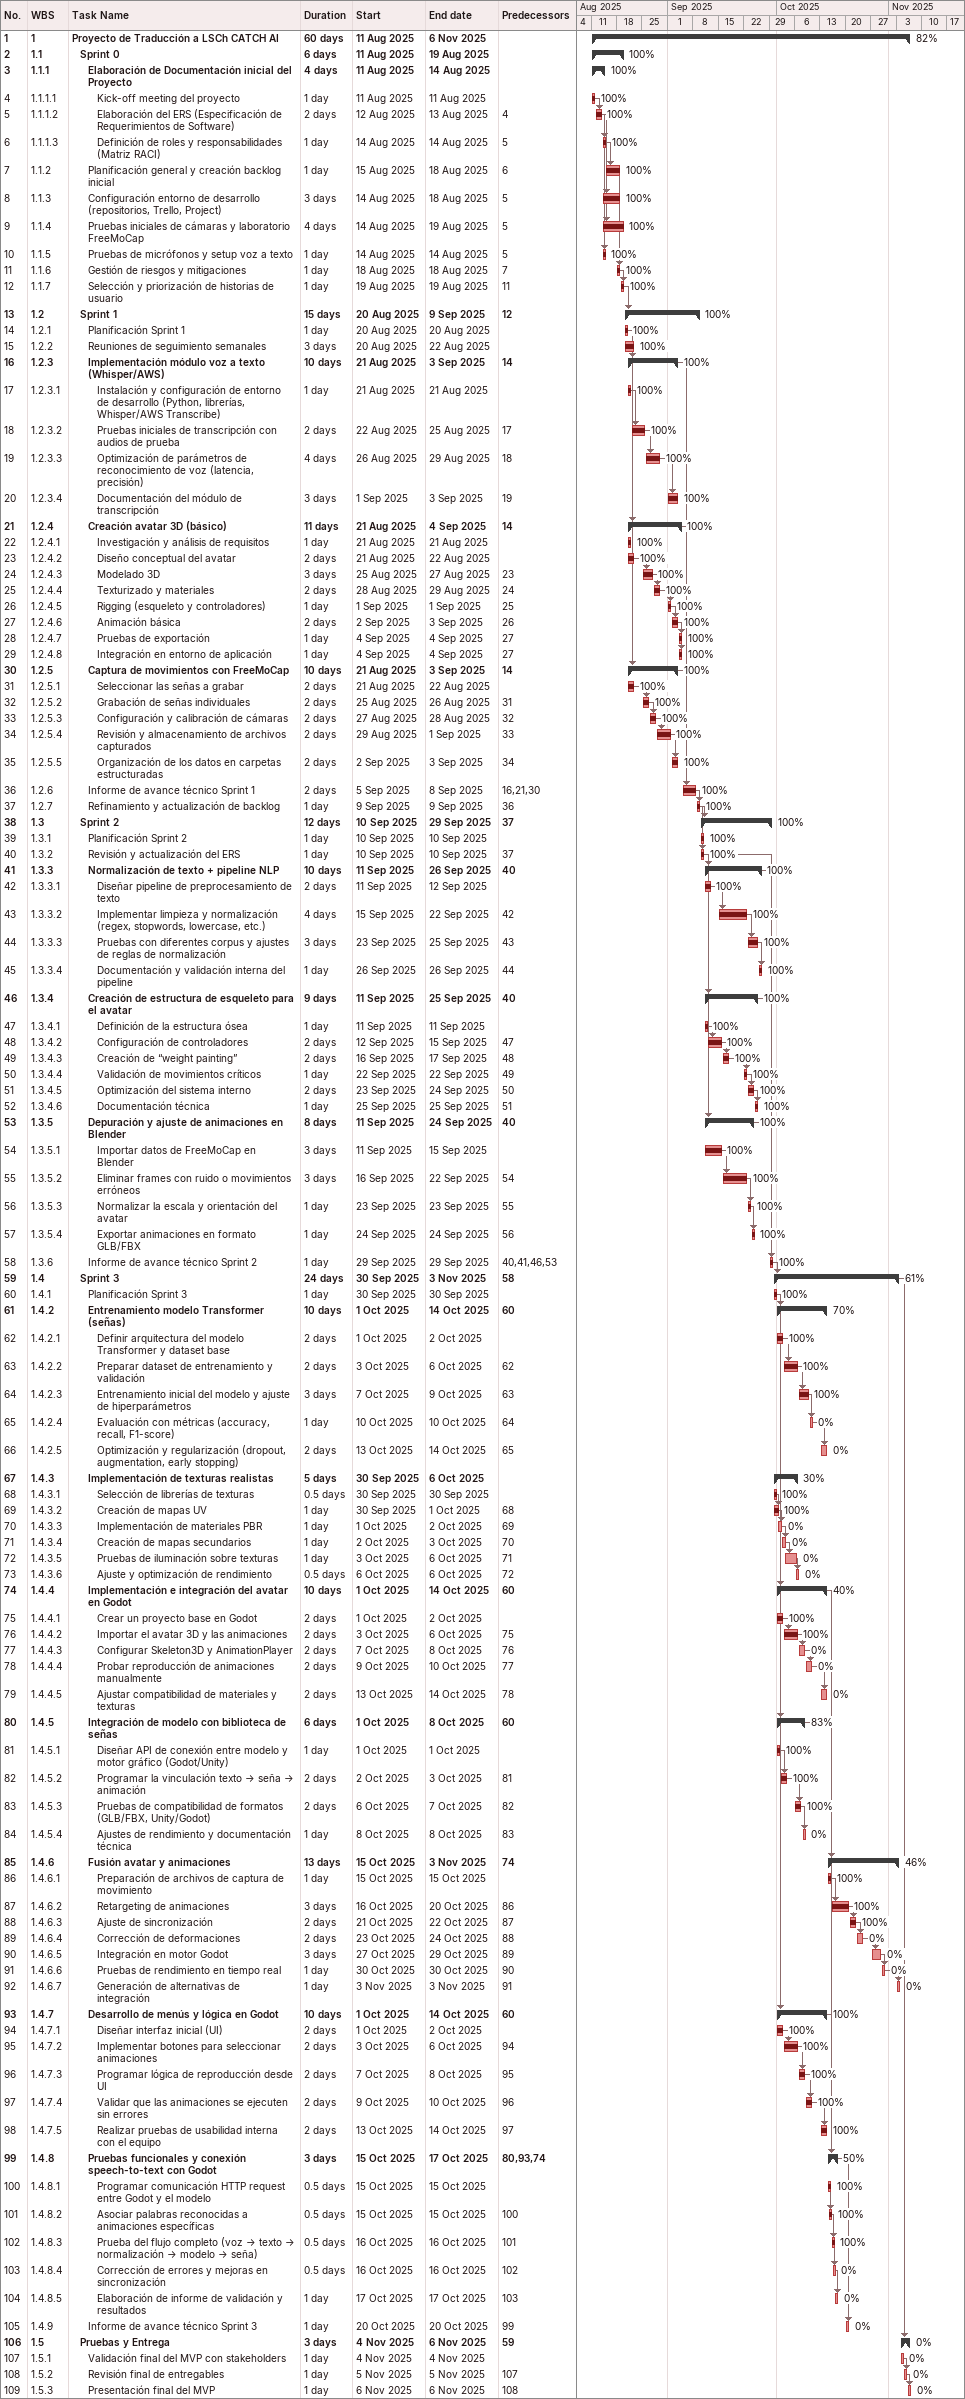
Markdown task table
| ID | WBS | Task | Duration | Start | Finish | Predecessors | % complete |
|---|---|---|---|---|---|---|---|
| 1 | 1 | **Proyecto de Traducción a LSCh CATCH AI** | 60d | 2025-08-11 | 2025-11-06 |  | 82 |
| 2 | 1.1 | **Sprint 0** | 6d | 2025-08-11 | 2025-08-19 |  | 100 |
| 3 | 1.1.1 | **Elaboración de Documentación inicial del Proyecto** | 4d | 2025-08-11 | 2025-08-14 |  | 100 |
| 4 | 1.1.1.1 | Kick-off meeting del proyecto | 1d | 2025-08-11 | 2025-08-11 |  | 100 |
| 5 | 1.1.1.2 | Elaboración del ERS (Especificación de Requerimientos de Software) | 2d | 2025-08-12 | 2025-08-13 | 4 | 100 |
| 6 | 1.1.1.3 | Definición de roles y responsabilidades (Matriz RACI) | 1d | 2025-08-14 | 2025-08-14 | 5 | 100 |
| 7 | 1.1.2 | Planificación general y creación backlog inicial | 1d | 2025-08-15 | 2025-08-18 | 6 | 100 |
| 8 | 1.1.3 | Configuración entorno de desarrollo (repositorios, Trello, Project) | 3d | 2025-08-14 | 2025-08-18 | 5 | 100 |
| 9 | 1.1.4 | Pruebas iniciales de cámaras y laboratorio FreeMoCap | 4d | 2025-08-14 | 2025-08-19 | 5 | 100 |
| 10 | 1.1.5 | Pruebas de micrófonos y setup voz a texto | 1d | 2025-08-14 | 2025-08-14 | 5 | 100 |
| 11 | 1.1.6 | Gestión de riesgos y mitigaciones | 1d | 2025-08-18 | 2025-08-18 | 7 | 100 |
| 12 | 1.1.7 | Selección y priorización de historias de usuario | 1d | 2025-08-19 | 2025-08-19 | 11 | 100 |
| 13 | 1.2 | **Sprint 1** | 15d | 2025-08-20 | 2025-09-09 | 12 | 100 |
| 14 | 1.2.1 | Planificación Sprint 1 | 1d | 2025-08-20 | 2025-08-20 |  | 100 |
| 15 | 1.2.2 | Reuniones de seguimiento semanales | 3d | 2025-08-20 | 2025-08-22 |  | 100 |
| 16 | 1.2.3 | **Implementación módulo voz a texto (Whisper/AWS)** | 10d | 2025-08-21 | 2025-09-03 | 14 | 100 |
| 17 | 1.2.3.1 | Instalación y configuración de entorno de desarrollo (Python, librerías, Whisper/AWS Transcribe) | 1d | 2025-08-21 | 2025-08-21 |  | 100 |
| 18 | 1.2.3.2 | Pruebas iniciales de transcripción con audios de prueba | 2d | 2025-08-22 | 2025-08-25 | 17 | 100 |
| 19 | 1.2.3.3 | Optimización de parámetros de reconocimiento de voz (latencia, precisión) | 4d | 2025-08-26 | 2025-08-29 | 18 | 100 |
| 20 | 1.2.3.4 | Documentación del módulo de transcripción | 3d | 2025-09-01 | 2025-09-03 | 19 | 100 |
| 21 | 1.2.4 | **Creación avatar 3D (básico)** | 11d | 2025-08-21 | 2025-09-04 | 14 | 100 |
| 22 | 1.2.4.1 | Investigación y análisis de requisitos | 1d | 2025-08-21 | 2025-08-21 |  | 100 |
| 23 | 1.2.4.2 | Diseño conceptual del avatar | 2d | 2025-08-21 | 2025-08-22 |  | 100 |
| 24 | 1.2.4.3 | Modelado 3D | 3d | 2025-08-25 | 2025-08-27 | 23 | 100 |
| 25 | 1.2.4.4 | Texturizado y materiales | 2d | 2025-08-28 | 2025-08-29 | 24 | 100 |
| 26 | 1.2.4.5 | Rigging (esqueleto y controladores) | 1d | 2025-09-01 | 2025-09-01 | 25 | 100 |
| 27 | 1.2.4.6 | Animación básica | 2d | 2025-09-02 | 2025-09-03 | 26 | 100 |
| 28 | 1.2.4.7 | Pruebas de exportación | 1d | 2025-09-04 | 2025-09-04 | 27 | 100 |
| 29 | 1.2.4.8 | Integración en entorno de aplicación | 1d | 2025-09-04 | 2025-09-04 | 27 | 100 |
| 30 | 1.2.5 | **Captura de movimientos con FreeMoCap** | 10d | 2025-08-21 | 2025-09-03 | 14 | 100 |
| 31 | 1.2.5.1 | Seleccionar las señas a grabar | 2d | 2025-08-21 | 2025-08-22 |  | 100 |
| 32 | 1.2.5.2 | Grabación de señas individuales | 2d | 2025-08-25 | 2025-08-26 | 31 | 100 |
| 33 | 1.2.5.3 | Configuración y calibración de cámaras | 2d | 2025-08-27 | 2025-08-28 | 32 | 100 |
| 34 | 1.2.5.4 | Revisión y almacenamiento de archivos capturados | 2d | 2025-08-29 | 2025-09-01 | 33 | 100 |
| 35 | 1.2.5.5 | Organización de los datos en carpetas estructuradas | 2d | 2025-09-02 | 2025-09-03 | 34 | 100 |
| 36 | 1.2.6 | Informe de avance técnico Sprint 1 | 2d | 2025-09-05 | 2025-09-08 | 16, 21, 30 | 100 |
| 37 | 1.2.7 | Refinamiento y actualización de backlog | 1d | 2025-09-09 | 2025-09-09 | 36 | 100 |
| 38 | 1.3 | **Sprint 2** | 12d | 2025-09-10 | 2025-09-29 | 37 | 100 |
| 39 | 1.3.1 | Planificación Sprint 2 | 1d | 2025-09-10 | 2025-09-10 |  | 100 |
| 40 | 1.3.2 | Revisión y actualización del ERS | 1d | 2025-09-10 | 2025-09-10 | 37 | 100 |
| 41 | 1.3.3 | **Normalización de texto + pipeline NLP** | 10d | 2025-09-11 | 2025-09-26 | 40 | 100 |
| 42 | 1.3.3.1 | Diseñar pipeline de preprocesamiento de texto | 2d | 2025-09-11 | 2025-09-12 |  | 100 |
| 43 | 1.3.3.2 | Implementar limpieza y normalización (regex, stopwords, lowercase, etc.) | 4d | 2025-09-15 | 2025-09-22 | 42 | 100 |
| 44 | 1.3.3.3 | Pruebas con diferentes corpus y ajustes de reglas de normalización | 3d | 2025-09-23 | 2025-09-25 | 43 | 100 |
| 45 | 1.3.3.4 | Documentación y validación interna del pipeline | 1d | 2025-09-26 | 2025-09-26 | 44 | 100 |
| 46 | 1.3.4 | **Creación de estructura de esqueleto para el avatar** | 9d | 2025-09-11 | 2025-09-25 | 40 | 100 |
| 47 | 1.3.4.1 | Definición de la estructura ósea | 1d | 2025-09-11 | 2025-09-11 |  | 100 |
| 48 | 1.3.4.2 | Configuración de controladores | 2d | 2025-09-12 | 2025-09-15 | 47 | 100 |
| 49 | 1.3.4.3 | Creación de “weight painting” | 2d | 2025-09-16 | 2025-09-17 | 48 | 100 |
| 50 | 1.3.4.4 | Validación de movimientos críticos | 1d | 2025-09-22 | 2025-09-22 | 49 | 100 |
| 51 | 1.3.4.5 | Optimización del sistema interno | 2d | 2025-09-23 | 2025-09-24 | 50 | 100 |
| 52 | 1.3.4.6 | Documentación técnica | 1d | 2025-09-25 | 2025-09-25 | 51 | 100 |
| 53 | 1.3.5 | **Depuración y ajuste de animaciones en Blender** | 8d | 2025-09-11 | 2025-09-24 | 40 | 100 |
| 54 | 1.3.5.1 | Importar datos de FreeMoCap en Blender | 3d | 2025-09-11 | 2025-09-15 |  | 100 |
| 55 | 1.3.5.2 | Eliminar frames con ruido o movimientos erróneos | 3d | 2025-09-16 | 2025-09-22 | 54 | 100 |
| 56 | 1.3.5.3 | Normalizar la escala y orientación del avatar | 1d | 2025-09-23 | 2025-09-23 | 55 | 100 |
| 57 | 1.3.5.4 | Exportar animaciones en formato GLB/FBX | 1d | 2025-09-24 | 2025-09-24 | 56 | 100 |
| 58 | 1.3.6 | Informe de avance técnico Sprint 2 | 1d | 2025-09-29 | 2025-09-29 | 40, 41, 46, 53 | 100 |
| 59 | 1.4 | **Sprint 3** | 24d | 2025-09-30 | 2025-11-03 | 58 | 61 |
| 60 | 1.4.1 | Planificación Sprint 3 | 1d | 2025-09-30 | 2025-09-30 |  | 100 |
| 61 | 1.4.2 | **Entrenamiento modelo Transformer (señas)** | 10d | 2025-10-01 | 2025-10-14 | 60 | 70 |
| 62 | 1.4.2.1 | Definir arquitectura del modelo Transformer y dataset base | 2d | 2025-10-01 | 2025-10-02 |  | 100 |
| 63 | 1.4.2.2 | Preparar dataset de entrenamiento y validación | 2d | 2025-10-03 | 2025-10-06 | 62 | 100 |
| 64 | 1.4.2.3 | Entrenamiento inicial del modelo y ajuste de hiperparámetros | 3d | 2025-10-07 | 2025-10-09 | 63 | 100 |
| 65 | 1.4.2.4 | Evaluación con métricas (accuracy, recall, F1-score) | 1d | 2025-10-10 | 2025-10-10 | 64 | 0 |
| 66 | 1.4.2.5 | Optimización y regularización (dropout, augmentation, early stopping) | 2d | 2025-10-13 | 2025-10-14 | 65 | 0 |
| 67 | 1.4.3 | **Implementación de texturas realistas** | 5d | 2025-09-30 | 2025-10-06 |  | 30 |
| 68 | 1.4.3.1 | Selección de librerías de texturas | 0.5d | 2025-09-30 | 2025-09-30 |  | 100 |
| 69 | 1.4.3.2 | Creación de mapas UV | 1d | 2025-09-30 | 2025-10-01 | 68 | 100 |
| 70 | 1.4.3.3 | Implementación de materiales PBR | 1d | 2025-10-01 | 2025-10-02 | 69 | 0 |
| 71 | 1.4.3.4 | Creación de mapas secundarios | 1d | 2025-10-02 | 2025-10-03 | 70 | 0 |
| 72 | 1.4.3.5 | Pruebas de iluminación sobre texturas | 1d | 2025-10-03 | 2025-10-06 | 71 | 0 |
| 73 | 1.4.3.6 | Ajuste y optimización de rendimiento | 0.5d | 2025-10-06 | 2025-10-06 | 72 | 0 |
| 74 | 1.4.4 | **Implementación e integración del avatar en Godot** | 10d | 2025-10-01 | 2025-10-14 | 60 | 40 |
| 75 | 1.4.4.1 | Crear un proyecto base en Godot | 2d | 2025-10-01 | 2025-10-02 |  | 100 |
| 76 | 1.4.4.2 | Importar el avatar 3D y las animaciones | 2d | 2025-10-03 | 2025-10-06 | 75 | 100 |
| 77 | 1.4.4.3 | Configurar Skeleton3D y AnimationPlayer | 2d | 2025-10-07 | 2025-10-08 | 76 | 0 |
| 78 | 1.4.4.4 | Probar reproducción de animaciones manualmente | 2d | 2025-10-09 | 2025-10-10 | 77 | 0 |
| 79 | 1.4.4.5 | Ajustar compatibilidad de materiales y texturas | 2d | 2025-10-13 | 2025-10-14 | 78 | 0 |
| 80 | 1.4.5 | **Integración de modelo con biblioteca de señas** | 6d | 2025-10-01 | 2025-10-08 | 60 | 83 |
| 81 | 1.4.5.1 | Diseñar API de conexión entre modelo y motor gráfico (Godot/Unity) | 1d | 2025-10-01 | 2025-10-01 |  | 100 |
| 82 | 1.4.5.2 | Programar la vinculación texto → seña → animación | 2d | 2025-10-02 | 2025-10-03 | 81 | 100 |
| 83 | 1.4.5.3 | Pruebas de compatibilidad de formatos (GLB/FBX, Unity/Godot) | 2d | 2025-10-06 | 2025-10-07 | 82 | 100 |
| 84 | 1.4.5.4 | Ajustes de rendimiento y documentación técnica | 1d | 2025-10-08 | 2025-10-08 | 83 | 0 |
| 85 | 1.4.6 | **Fusión avatar y animaciones** | 13d | 2025-10-15 | 2025-11-03 | 74 | 46 |
| 86 | 1.4.6.1 | Preparación de archivos de captura de movimiento | 1d | 2025-10-15 | 2025-10-15 |  | 100 |
| 87 | 1.4.6.2 | Retargeting de animaciones | 3d | 2025-10-16 | 2025-10-20 | 86 | 100 |
| 88 | 1.4.6.3 | Ajuste de sincronización | 2d | 2025-10-21 | 2025-10-22 | 87 | 100 |
| 89 | 1.4.6.4 | Corrección de deformaciones | 2d | 2025-10-23 | 2025-10-24 | 88 | 0 |
| 90 | 1.4.6.5 | Integración en motor Godot | 3d | 2025-10-27 | 2025-10-29 | 89 | 0 |
| 91 | 1.4.6.6 | Pruebas de rendimiento en tiempo real | 1d | 2025-10-30 | 2025-10-30 | 90 | 0 |
| 92 | 1.4.6.7 | Generación de alternativas de integración | 1d | 2025-11-03 | 2025-11-03 | 91 | 0 |
| 93 | 1.4.7 | **Desarrollo de menús y lógica en Godot** | 10d | 2025-10-01 | 2025-10-14 | 60 | 100 |
| 94 | 1.4.7.1 | Diseñar interfaz inicial (UI) | 2d | 2025-10-01 | 2025-10-02 |  | 100 |
| 95 | 1.4.7.2 | Implementar botones para seleccionar animaciones | 2d | 2025-10-03 | 2025-10-06 | 94 | 100 |
| 96 | 1.4.7.3 | Programar lógica de reproducción desde UI | 2d | 2025-10-07 | 2025-10-08 | 95 | 100 |
| 97 | 1.4.7.4 | Validar que las animaciones se ejecuten sin errores | 2d | 2025-10-09 | 2025-10-10 | 96 | 100 |
| 98 | 1.4.7.5 | Realizar pruebas de usabilidad interna con el equipo | 2d | 2025-10-13 | 2025-10-14 | 97 | 100 |
| 99 | 1.4.8 | **Pruebas funcionales y conexión speech-to-text con Godot** | 3d | 2025-10-15 | 2025-10-17 | 80, 93, 74 | 50 |
| 100 | 1.4.8.1 | Programar comunicación HTTP request entre Godot y el modelo | 0.5d | 2025-10-15 | 2025-10-15 |  | 100 |
| 101 | 1.4.8.2 | Asociar palabras reconocidas a animaciones específicas | 0.5d | 2025-10-15 | 2025-10-15 | 100 | 100 |
| 102 | 1.4.8.3 | Prueba del flujo completo (voz → texto → normalización → modelo → seña) | 0.5d | 2025-10-16 | 2025-10-16 | 101 | 100 |
| 103 | 1.4.8.4 | Corrección de errores y mejoras en sincronización | 0.5d | 2025-10-16 | 2025-10-16 | 102 | 0 |
| 104 | 1.4.8.5 | Elaboración de informe de validación y resultados | 1d | 2025-10-17 | 2025-10-17 | 103 | 0 |
| 105 | 1.4.9 | Informe de avance técnico Sprint 3 | 1d | 2025-10-20 | 2025-10-20 | 99 | 0 |
| 106 | 1.5 | **Pruebas y Entrega** | 3d | 2025-11-04 | 2025-11-06 | 59 | 0 |
| 107 | 1.5.1 | Validación final del MVP con stakeholders | 1d | 2025-11-04 | 2025-11-04 |  | 0 |
| 108 | 1.5.2 | Revisión final de entregables | 1d | 2025-11-05 | 2025-11-05 | 107 | 0 |
| 109 | 1.5.3 | Presentación final del MVP | 1d | 2025-11-06 | 2025-11-06 | 108 | 0 |
